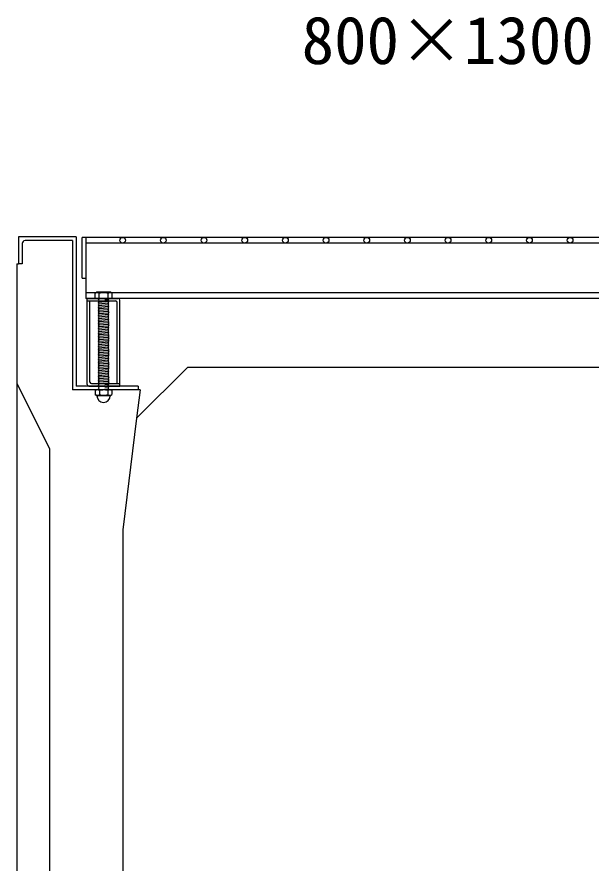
# Model space of a CAD drawing. Units: millimetres, scale not verified. Extents: x -16800 to 16800, y -5940 to 5940.
# Drawn here: x -3330 to -2624, y -1500 to -459 of the extents above; entities that cross this region are included whole.
import ezdxf
from ezdxf.enums import TextEntityAlignment as Align

# ---------------------------------------------------------------- set-up
doc = ezdxf.new("R2010")
doc.units = ezdxf.units.MM
doc.header["$LTSCALE"] = 20
doc.linetypes.add('DOTTED', pattern=[1.75, 0.25, -1.5])
for name, color, linetype, lineweight in [('0-2_HATCH', 6, 'Continuous', 25), ('0-5_OUTLINE', 3, 'Continuous', 25), ('0-6_TXT', 7, 'Continuous', 25)]:
    doc.layers.add(name, color=color, linetype=linetype, lineweight=lineweight)
doc.styles.add('ＭＳ ゴシック', font='')
doc.styles.get('ＭＳ ゴシック').set_extended_font_data('MS Gothic')

msp = doc.modelspace()

# ---------------------------------------------------------------- linework, layer by layer
at = {"layer": '0-2_HATCH'}
for p, q in [((-3323.5, -737.85), (-3323.5, -762.85)), ((-3261.5, -734.35), (-3320, -734.35)), ((-3261.5, -734.35), (-3261.5, -917.85)), ((-3257, -729.85), (-3257, -913.35)), ((-2350, -730.35), (-3250, -730.35)), ((-3250, -780.35), (-3250, -730.35)), ((-3245.5, -730.35), (-3245.5, -805.35)), ((-2354.5, -737.35), (-3245.5, -737.35)), ((-3323.5, -762.85), (-3328, -762.85)), ((-3250, -780.35), (-3245.5, -780.35)), ((-3232.68, -798.35), (-3245.5, -798.35)), ((-3232, -797.84), (-3234, -799.34)), ((-3234, -805.34), (-3234, -799.34)), ((-3233.67, -799.07), (-3232, -797.84)), ((-3215, -797.85), (-3232, -797.84)), ((-3229, -805.35), (-3229, -799.34)), ((-3218, -805.35), (-3218, -799.34)), ((-3213.33, -799.07), (-3215, -797.85)), ((-2385.68, -798.35), (-3214.32, -798.35)), ((-3213, -805.35), (-3213, -799.34)), ((-2354.5, -805.35), (-3245.5, -805.35)), ((-3243.5, -911.35), (-3243.5, -805.35)), ((-3243.5, -805.35), (-3205.5, -805.35)), ((-3243.5, -808.55), (-3208.7, -808.55)), ((-3240.3, -908.15), (-3240.3, -808.55)), ((-3213, -805.35), (-3234, -805.34)), ((-3230, -805.35), (-3217, -805.34)), ((-3230, -806.35), (-3229, -805.35)), ((-3229, -807.35), (-3230, -806.35)), ((-3230, -808.35), (-3229, -807.35)), ((-3229, -809.35), (-3230, -808.35)), ((-3230, -810.35), (-3229, -809.35)), ((-3217, -809.35), (-3230, -810.35)), ((-3229, -811.35), (-3230, -810.35)), ((-3230, -812.35), (-3229, -811.35)), ((-3217, -811.35), (-3230, -812.35)), ((-3218, -806.35), (-3217, -805.35)), ((-3217, -807.35), (-3218, -806.35)), ((-3218, -810.35), (-3217, -809.35)), ((-3217, -811.35), (-3218, -810.35)), ((-3218, -812.35), (-3217, -811.35)), ((-3206.7, -910.15), (-3206.7, -810.55)), ((-3203.5, -913.35), (-3203.5, -807.35)), ((-3229, -813.34), (-3230, -812.35)), ((-3230, -814.35), (-3229, -813.34)), ((-3217, -813.34), (-3230, -814.35)), ((-3229, -815.35), (-3230, -814.35)), ((-3230, -816.35), (-3229, -815.35)), ((-3217, -815.35), (-3230, -816.35)), ((-3229, -817.34), (-3230, -816.35)), ((-3217, -817.34), (-3230, -818.35)), ((-3230, -818.35), (-3229, -817.34)), ((-3217, -819.35), (-3230, -820.35)), ((-3229, -821.34), (-3230, -820.35)), ((-3230, -822.34), (-3229, -821.34)), ((-3217, -821.35), (-3230, -822.35)), ((-3217, -813.34), (-3218, -812.35)), ((-3218, -814.35), (-3217, -813.34)), ((-3217, -815.35), (-3218, -814.35)), ((-3218, -818.35), (-3217, -817.34)), ((-3217, -819.35), (-3218, -818.35)), ((-3218, -820.35), (-3217, -819.35)), ((-3217, -821.34), (-3218, -820.35)), ((-3218, -822.35), (-3217, -821.35)), ((-3229, -823.34), (-3230, -822.34)), ((-3217, -823.34), (-3230, -824.34)), ((-3230, -824.34), (-3229, -823.34)), ((-3229, -825.34), (-3230, -824.34)), ((-3217, -825.34), (-3230, -826.34)), ((-3230, -826.34), (-3229, -825.34)), ((-3229, -827.34), (-3230, -826.34)), ((-3217, -827.34), (-3230, -828.34)), ((-3230, -828.34), (-3229, -827.34)), ((-3229, -829.34), (-3230, -828.34)), ((-3217, -829.34), (-3230, -830.34)), ((-3230, -830.34), (-3229, -829.34)), ((-3229, -831.34), (-3230, -830.34)), ((-3217, -831.34), (-3230, -832.34)), ((-3230, -832.34), (-3229, -831.34)), ((-3218, -822.35), (-3217, -823.35)), ((-3218, -824.34), (-3217, -823.34)), ((-3218, -824.34), (-3217, -825.34)), ((-3218, -826.34), (-3217, -825.34)), ((-3218, -826.34), (-3217, -827.34)), ((-3218, -828.34), (-3217, -827.34)), ((-3218, -828.34), (-3217, -829.34)), ((-3218, -830.34), (-3217, -829.34)), ((-3218, -830.34), (-3217, -831.34)), ((-3218, -832.34), (-3217, -831.34)), ((-3229, -833.34), (-3230, -832.34)), ((-3217, -833.34), (-3230, -834.34)), ((-3230, -834.34), (-3229, -833.34)), ((-3229, -835.34), (-3230, -834.34)), ((-3217, -835.34), (-3230, -836.34)), ((-3230, -836.34), (-3229, -835.34)), ((-3229, -837.34), (-3230, -836.34)), ((-3217, -837.34), (-3230, -838.34)), ((-3230, -838.34), (-3229, -837.34)), ((-3229, -839.34), (-3230, -838.34)), ((-3217, -839.34), (-3230, -840.34)), ((-3230, -840.34), (-3229, -839.34)), ((-3229, -841.34), (-3230, -840.34)), ((-3217, -841.34), (-3230, -842.34)), ((-3230, -842.34), (-3229, -841.34)), ((-3229, -843.34), (-3230, -842.34)), ((-3218, -832.34), (-3217, -833.34)), ((-3218, -834.34), (-3217, -833.34)), ((-3218, -834.34), (-3217, -835.34)), ((-3218, -836.34), (-3217, -835.34)), ((-3218, -836.34), (-3217, -837.34)), ((-3218, -838.34), (-3217, -837.34)), ((-3218, -838.34), (-3217, -839.34)), ((-3218, -840.34), (-3217, -839.34)), ((-3218, -840.34), (-3217, -841.34)), ((-3218, -842.34), (-3217, -841.34)), ((-3218, -842.34), (-3217, -843.34)), ((-3217, -843.34), (-3230, -844.34)), ((-3230, -844.34), (-3229, -843.34)), ((-3229, -845.34), (-3230, -844.34)), ((-3217, -845.34), (-3230, -846.34)), ((-3230, -846.34), (-3229, -845.34)), ((-3229, -847.34), (-3230, -846.34)), ((-3217, -847.34), (-3230, -848.34)), ((-3230, -848.34), (-3229, -847.34)), ((-3229, -849.34), (-3230, -848.34)), ((-3217, -849.35), (-3230, -850.35)), ((-3230, -850.35), (-3229, -849.35)), ((-3229, -851.35), (-3230, -850.35)), ((-3216.99, -851.35), (-3229.99, -852.35)), ((-3229.99, -852.35), (-3228.99, -851.35)), ((-3228.99, -853.35), (-3229.99, -852.35)), ((-3218, -844.34), (-3217, -843.34)), ((-3218, -844.34), (-3217, -845.35)), ((-3218, -846.34), (-3217, -845.34)), ((-3218, -846.34), (-3217, -847.34)), ((-3218, -848.34), (-3217, -847.34)), ((-3218, -848.34), (-3217, -849.35)), ((-3218, -850.35), (-3217, -849.35)), ((-3218, -850.35), (-3216.99, -851.35)), ((-3217.99, -852.35), (-3216.99, -851.35)), ((-3217.99, -852.35), (-3216.99, -853.35)), ((-3216.99, -853.35), (-3229.99, -854.35)), ((-3229.99, -854.35), (-3228.99, -853.35)), ((-3228.99, -855.35), (-3229.99, -854.35)), ((-3216.99, -855.35), (-3229.99, -856.35)), ((-3229.99, -856.35), (-3228.99, -855.35)), ((-3228.99, -857.35), (-3229.99, -856.35)), ((-3216.99, -857.35), (-3229.99, -858.35)), ((-3229.99, -858.35), (-3228.99, -857.35)), ((-3228.99, -859.35), (-3229.99, -858.35)), ((-3216.98, -859.36), (-3229.99, -860.36)), ((-3229.99, -860.36), (-3228.99, -859.36)), ((-3228.99, -861.36), (-3229.99, -860.36)), ((-3216.99, -863.35), (-3229.99, -864.35)), ((-3229.99, -864.35), (-3228.99, -863.35)), ((-3216.98, -861.36), (-3229.98, -862.36)), ((-3229.98, -862.36), (-3228.98, -861.36)), ((-3228.98, -863.36), (-3229.98, -862.36)), ((-3217.99, -854.35), (-3216.99, -853.35)), ((-3217.99, -854.35), (-3216.99, -855.35)), ((-3217.99, -856.35), (-3216.99, -855.35)), ((-3217.99, -856.35), (-3216.99, -857.35)), ((-3217.99, -858.35), (-3216.99, -857.35)), ((-3217.99, -858.35), (-3216.98, -859.36)), ((-3217.99, -864.35), (-3216.99, -863.35)), ((-3217.98, -860.36), (-3216.98, -859.36)), ((-3217.98, -860.36), (-3216.98, -861.36)), ((-3217.98, -862.36), (-3216.98, -861.36)), ((-3217.98, -862.36), (-3216.98, -863.36)), ((-3228.99, -865.35), (-3229.99, -864.35)), ((-3216.99, -865.35), (-3229.99, -866.35)), ((-3229.99, -866.35), (-3228.99, -865.35)), ((-3228.99, -867.35), (-3229.99, -866.35)), ((-3216.99, -867.35), (-3229.99, -868.35)), ((-3229.99, -868.35), (-3228.99, -867.35)), ((-3228.99, -869.35), (-3229.99, -868.35)), ((-3216.98, -869.35), (-3229.98, -870.35)), ((-3229.98, -870.35), (-3228.98, -869.35)), ((-3228.98, -871.35), (-3229.98, -870.35)), ((-3216.98, -871.36), (-3229.98, -872.36)), ((-3229.98, -872.36), (-3228.98, -871.36)), ((-3228.98, -873.36), (-3229.98, -872.36)), ((-3216.98, -873.36), (-3229.98, -874.36)), ((-3229.98, -874.36), (-3228.98, -873.36)), ((-3217.99, -864.35), (-3216.99, -865.35)), ((-3217.99, -866.35), (-3216.99, -865.35)), ((-3217.99, -866.35), (-3216.99, -867.35)), ((-3217.99, -868.35), (-3216.99, -867.35)), ((-3217.99, -868.35), (-3216.98, -869.36)), ((-3217.98, -870.36), (-3216.98, -869.36)), ((-3217.98, -870.36), (-3216.98, -871.36)), ((-3217.98, -872.36), (-3216.98, -871.36)), ((-3217.98, -872.36), (-3216.98, -873.36)), ((-3217.98, -874.36), (-3216.98, -873.36)), ((-3228.98, -875.36), (-3229.98, -874.36)), ((-3216.98, -875.36), (-3229.98, -876.36)), ((-3229.98, -876.36), (-3228.98, -875.36)), ((-3228.98, -877.36), (-3229.98, -876.36)), ((-3216.97, -877.36), (-3229.97, -878.36)), ((-3229.97, -878.36), (-3228.97, -877.36)), ((-3228.97, -879.36), (-3229.97, -878.36)), ((-3229.97, -880.36), (-3228.97, -879.36)), ((-3216.97, -879.37), (-3229.97, -880.37)), ((-3228.97, -881.36), (-3229.97, -880.37)), ((-3216.97, -881.37), (-3229.97, -882.37)), ((-3229.97, -882.37), (-3228.97, -881.37)), ((-3228.97, -883.37), (-3229.97, -882.37)), ((-3216.97, -883.37), (-3229.97, -884.37)), ((-3229.97, -884.37), (-3228.97, -883.37)), ((-3217.98, -874.36), (-3216.98, -875.36)), ((-3217.98, -876.36), (-3216.98, -875.36)), ((-3217.98, -876.36), (-3216.97, -877.36)), ((-3217.97, -878.36), (-3216.97, -877.36)), ((-3217.97, -878.36), (-3216.97, -879.37)), ((-3217.97, -880.37), (-3216.97, -879.37)), ((-3217.97, -880.37), (-3216.97, -881.37)), ((-3217.97, -882.37), (-3216.97, -881.37)), ((-3217.97, -882.37), (-3216.97, -883.37)), ((-3217.97, -884.37), (-3216.97, -883.37)), ((-3228.97, -885.37), (-3229.97, -884.37)), ((-3216.96, -885.37), (-3229.96, -886.37)), ((-3229.96, -886.37), (-3228.96, -885.37)), ((-3228.96, -887.37), (-3229.96, -886.37)), ((-3216.96, -887.37), (-3229.96, -888.37)), ((-3229.96, -888.37), (-3228.96, -887.37)), ((-3228.96, -889.37), (-3229.96, -888.37)), ((-3229.96, -890.37), (-3228.96, -889.37)), ((-3216.96, -889.38), (-3229.96, -890.38)), ((-3228.96, -891.37), (-3229.96, -890.38)), ((-3216.96, -891.38), (-3229.96, -892.38)), ((-3229.96, -892.38), (-3228.96, -891.38)), ((-3228.96, -893.38), (-3229.96, -892.38)), ((-3216.95, -893.38), (-3229.96, -894.38)), ((-3229.96, -894.38), (-3228.96, -893.38)), ((-3228.96, -895.38), (-3229.96, -894.38)), ((-3217.97, -884.37), (-3216.96, -885.37)), ((-3217.96, -886.37), (-3216.96, -885.37)), ((-3217.96, -886.37), (-3216.96, -887.37)), ((-3217.96, -888.37), (-3216.96, -887.37)), ((-3217.96, -888.37), (-3216.96, -889.38)), ((-3217.96, -890.38), (-3216.96, -889.38)), ((-3217.96, -890.38), (-3216.96, -891.38)), ((-3217.96, -892.38), (-3216.96, -891.38)), ((-3217.96, -892.38), (-3216.95, -893.38)), ((-3217.96, -894.38), (-3216.95, -893.38)), ((-3217.95, -894.38), (-3216.95, -895.38)), ((-3216.95, -895.38), (-3229.95, -896.38)), ((-3229.95, -896.38), (-3228.95, -895.38)), ((-3228.95, -897.38), (-3229.95, -896.38)), ((-3216.95, -897.38), (-3229.95, -898.38)), ((-3229.95, -898.38), (-3228.95, -897.38)), ((-3228.95, -899.38), (-3229.95, -898.38)), ((-3216.95, -899.39), (-3229.95, -900.39)), ((-3229.95, -900.39), (-3228.95, -899.39)), ((-3228.95, -901.39), (-3229.95, -900.39)), ((-3216.95, -901.39), (-3229.95, -902.39)), ((-3229.95, -902.39), (-3228.95, -901.39)), ((-3228.95, -903.39), (-3229.95, -902.39)), ((-3216.94, -903.39), (-3229.94, -904.39)), ((-3229.94, -904.39), (-3228.94, -903.39)), ((-3228.94, -905.39), (-3229.94, -904.39)), ((-3217.95, -896.38), (-3216.95, -895.38)), ((-3217.95, -896.38), (-3216.95, -897.38)), ((-3217.95, -898.38), (-3216.95, -897.38)), ((-3217.95, -898.38), (-3216.95, -899.39)), ((-3217.95, -900.39), (-3216.95, -899.39)), ((-3217.95, -900.39), (-3216.95, -901.39)), ((-3217.95, -902.39), (-3216.95, -901.39)), ((-3217.94, -902.39), (-3216.94, -903.39)), ((-3217.94, -904.39), (-3216.94, -903.39)), ((-3217.94, -904.39), (-3216.94, -905.39)), ((-3181, -913.35), (-3257, -913.35)), ((-3241.5, -913.35), (-3203.5, -913.35)), ((-3238.3, -910.15), (-3203.5, -910.15)), ((-3216.94, -905.39), (-3229.94, -906.39)), ((-3229.94, -906.39), (-3228.94, -905.39)), ((-3228.94, -907.39), (-3229.94, -906.39)), ((-3216.94, -907.39), (-3229.94, -908.39)), ((-3229.94, -908.39), (-3228.94, -907.39)), ((-3228.94, -909.39), (-3229.94, -908.39)), ((-3216.94, -909.4), (-3229.94, -910.4)), ((-3229.94, -910.4), (-3228.94, -909.4)), ((-3228.94, -911.4), (-3229.94, -910.4)), ((-3229.93, -912.4), (-3228.93, -911.4)), ((-3228.93, -913.4), (-3229.93, -912.4)), ((-3229.93, -914.4), (-3228.93, -913.4)), ((-3228.93, -915.4), (-3229.93, -914.4)), ((-3229.93, -916.4), (-3228.93, -915.4)), ((-3217.94, -906.39), (-3216.94, -905.39)), ((-3217.94, -906.39), (-3216.94, -907.39)), ((-3217.94, -908.39), (-3216.94, -907.39)), ((-3217.94, -908.39), (-3216.94, -909.4)), ((-3217.94, -910.4), (-3216.94, -909.4)), ((-3217.94, -910.4), (-3216.93, -911.4)), ((-3217.93, -912.4), (-3216.93, -911.4)), ((-3217.93, -912.4), (-3216.93, -913.4)), ((-3217.93, -914.4), (-3216.93, -913.4)), ((-3217.93, -914.4), (-3216.93, -915.4)), ((-3217.93, -916.4), (-3216.93, -915.4)), ((-3181, -913.35), (-3181, -917.85)), ((-3178.63, -917.85), (-3261.5, -917.85)), ((-3232.84, -917.85), (-3233.71, -918.49)), ((-3233.71, -918.49), (-3233.71, -923.68)), ((-3232.01, -924.65), (-3233.71, -923.68)), ((-3214.16, -917.84), (-3232.84, -917.85)), ((-3232.01, -924.97), (-3232.01, -924.65)), ((-3214.99, -924.65), (-3232.01, -924.65)), ((-3214.99, -924.97), (-3232.01, -924.97)), ((-3228.93, -917.4), (-3229.93, -916.4)), ((-3229.37, -917.85), (-3228.93, -917.4)), ((-3228.6, -918.49), (-3228.6, -923.68)), ((-3218.4, -918.49), (-3218.4, -923.68)), ((-3217.93, -916.4), (-3216.93, -917.4)), ((-3217.37, -917.85), (-3216.93, -917.4)), ((-3214.99, -924.65), (-3213.29, -923.68)), ((-3214.99, -924.97), (-3214.99, -924.65)), ((-3214.16, -917.84), (-3213.29, -918.49)), ((-3213.29, -918.49), (-3213.29, -923.68)), ((-3178.63, -917.85), (-3182.86, -952.7))]:
    msp.add_line(p, q, dxfattribs=at)
at = {"layer": '0-2_HATCH', "linetype": 'DOTTED'}
for p, q in [((-3217, -805.35), (-3230, -806.35)), ((-3217, -807.35), (-3230, -808.35)), ((-3216.93, -911.4), (-3229.93, -912.4)), ((-3216.93, -913.4), (-3229.93, -914.4)), ((-3216.93, -915.4), (-3229.93, -916.4)), ((-3229.37, -917.85), (-3217.37, -917.85)), ((-3216.93, -917.4), (-3222.66, -917.85))]:
    msp.add_line(p, q, dxfattribs=at)
at = {"layer": '0-2_HATCH'}
for points in [[(-3217, -809.35), (-3218, -808.35), (-3217, -807.35)], [(-3230, -820.35), (-3229, -819.35), (-3230, -818.35)], [(-3217, -817.34), (-3218, -816.34), (-3217, -815.35)]]:
    msp.add_lwpolyline(points, dxfattribs=at)
for centre in [(-3200, -733.85), (-3150, -733.85), (-3100, -733.85), (-3050, -733.85), (-3000, -733.85), (-2950, -733.85), (-2900, -733.85), (-2850, -733.85), (-2800, -733.85), (-2750, -733.85), (-2700, -733.85), (-2650, -733.85)]:
    msp.add_circle(centre, 3.5, dxfattribs=at)
for centre, radius, start, end in [((-3320, -737.85), 3.5, 90, 180), ((-3231.5, -801.97), 3.62, 46.39563, 133.60437), ((-3223.5, -813.97), 15.62, 69.39075, 110.60925), ((-3215.5, -801.97), 3.62, 46.39563, 133.60437), ((-3208.7, -810.55), 2, 0, 90), ((-3205.5, -807.35), 2, 0, 90), ((-3241.5, -911.35), 2, 180, 270), ((-3238.3, -908.15), 2, 180, 270), ((-3231.15, -923.19), 5.35, 61.49832, 118.50684), ((-3231.15, -918.98), 5.35, 241.49843, 298.50089), ((-3223.5, -924.97), 8.19, 180, 359.99995), ((-3223.5, -938.26), 20.42, 75.52621, 104.47362), ((-3223.5, -903.91), 20.42, 255.52638, 284.47374), ((-3215.85, -923.19), 5.35, 61.49231, 118.50169), ((-3215.85, -918.98), 5.35, 241.49989, 298.5)]:
    msp.add_arc(centre, radius, start, end, dxfattribs=at)
at = {"layer": '0-5_OUTLINE'}
for p, q in [((-3330, -762.85), (-3328, -762.85)), ((-3330, -762.85), (-3330, -2239.85)), ((-3182.86, -952.7), (-3120, -889.85)), ((-3120, -889.85), (-2480, -889.85)), ((-3330, -909.85), (-3290, -989.85)), ((-3182.86, -952.7), (-3200, -1089.85)), ((-3290, -989.85), (-3290, -2239.85)), ((-3200, -1089.85), (-3200, -2239.85))]:
    msp.add_line(p, q, dxfattribs=at)
msp.add_lwpolyline([(-3257, -729.85), (-3328, -729.85), (-3328, -762.85)], dxfattribs=at)

# ---------------------------------------------------------------- texts
at = {"layer": '0-6_TXT', "style": 'ＭＳ ゴシック'}
msp.add_text('800×1300', height=58.65, dxfattribs=at).set_placement((-2980, -534.84), align=Align.BOTTOM_LEFT)

doc.saveas('drawing.dxf')
